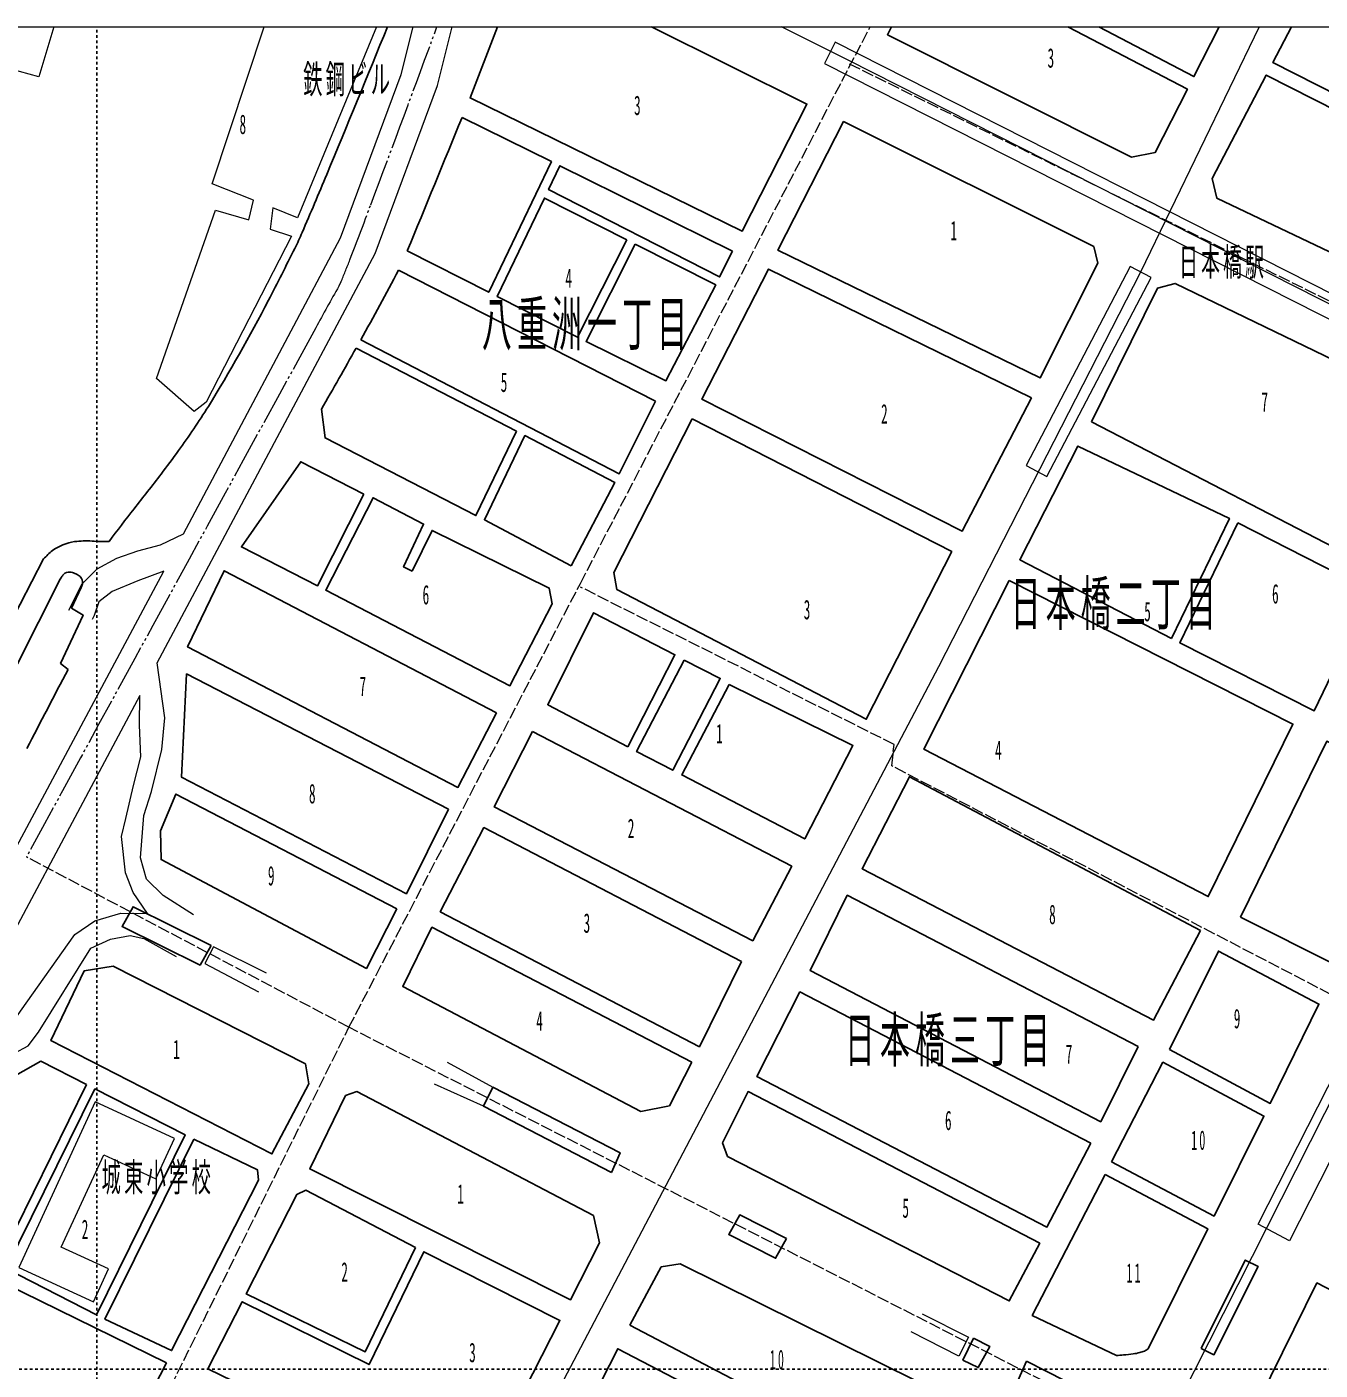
# Model space of a CAD drawing. Units: millimetres, scale not verified. Extents: x -73 to 77, y -72 to 79.
# Drawn here: x -25.6 to 22.6, y 28.6 to 78.7 of the extents above; entities that cross this region are included whole.
import ezdxf
from ezdxf.enums import TextEntityAlignment as Align

# ---------------------------------------------------------------- set-up
doc = ezdxf.new("R2010")
doc.units = ezdxf.units.MM
doc.header["$LTSCALE"] = 0.25
for name, pattern in [('USER1', [0.70556, 0.35278, -0.35278]), ('USER2', [8.8195, 7.0556, -0.35278, 0.35278, -0.35278, 0.35278, -0.35278]), ('USER3', [2.11668, 1.7639, -0.35278])]:
    doc.linetypes.add(name, pattern=pattern)
for name, color, linetype in [('0-0_01 グリッド', 7, 'USER1'), ('0-4_05 町名', 7, 'Continuous'), ('0-6_07 街区符号', 7, 'Continuous'), ('1-8_25 分離帯等', 7, 'Continuous'), ('1-9_26 道路', 7, 'Continuous')]:
    doc.layers.add(name, color=color, linetype=linetype)
for name, color, linetype, lineweight in [('0-2_03 施設名・公園名', 7, 'Continuous', 18), ('0-7_08 地下鉄', 7, 'Continuous', 18), ('0-B_12 区界', 30, 'USER2', 18), ('0-C_13 町界', 30, 'USER3', 18), ('0-F_16 学校', 4, 'Continuous', 18), ('1-0_17 その他施設', 7, 'Continuous', 18), ('1-1_18 高速分離帯', 5, 'Continuous', 18), ('1-2_19 鉄道駅', 6, 'Continuous', 18), ('1-7_24 立体交差', 7, 'Continuous', 18)]:
    doc.layers.add(name, color=color, linetype=linetype, lineweight=lineweight)
doc.styles.add('ＭＳ ゴシック', font='')
doc.styles.get('ＭＳ ゴシック').set_extended_font_data('MS Gothic')

msp = doc.modelspace()

# ---------------------------------------------------------------- linework, layer by layer
at = {"layer": '0-0_01 グリッド'}
for p, q in [((-23.0149, -71.1492), (-23.0149, 78.6565)), ((76.9889, 28.661), (-73.0153, 28.661))]:
    msp.add_line(p, q, dxfattribs=at)
at = {"layer": '0-2_03 施設名・公園名'}
msp.add_lwpolyline([(76.9889, -71.1492), (-73.0153, -71.1492), (-73.0153, 78.6565), (76.9889, 78.6565)], close=True, dxfattribs=at)
at = {"layer": '0-7_08 地下鉄', "color": 30}
msp.add_lwpolyline([(20.2857, 78.6565), (15.8749, 69.5238), (8.3487, 54.8246), (-14.2636, 11.8391), (-18.6293, 3.2401)], dxfattribs=at)
at = {"layer": '0-7_08 地下鉄', "color": 4}
msp.add_lwpolyline([(76.9889, 41.412), (70.0005, 45.1383), (56.6982, 51.8848), (25.3449, 67.0988), (4.9718, 77.4176), (2.4941, 78.6565)], dxfattribs=at)
at = {"layer": '0-7_08 地下鉄'}
msp.add_lwpolyline([(4.9387, 3.0248), (29.7512, 52.0612), (37.5413, 67.4957), (43.1775, 78.6565)], dxfattribs=at)
at = {"layer": '0-7_08 地下鉄', "color": 4}
msp.add_lwpolyline([(4.0981, 77.2957), (24.4712, 66.9769), (24.8694, 67.7637), (4.4964, 78.0825)], close=True, dxfattribs=at)
at = {"layer": '0-7_08 地下鉄', "color": 30}
msp.add_lwpolyline([(11.6037, 62.3201), (12.385, 61.9108), (16.2656, 69.3192), (15.4843, 69.7285)], close=True, dxfattribs=at)
at = {"layer": '0-B_12 区界'}
for centre, radius, start, end in [((-979.1881, 435.2013), 1032.3702, 339.40355, 339.79591), ((-209.5912, 145.8756), 210.1848, 338.83397, 339.43099), ((-42.8245, 81.2123), 31.3206, 337.44626, 338.99185), ((-15.7768, 69.94), 2.0183, 332.07212, 338.46948), ((19.0316, 49.6303), 38.2837, 149.61473, 152.27131), ((6016.2533, -3245.0128), 6880.8894, 151.22316, 151.41017)]:
    msp.add_arc(centre, radius, start, end, dxfattribs=at)
at = {"layer": '0-C_13 町界'}
for p, q in [((5.0125, 77.285), (43.8107, 58.1212)), ((-13.6229, 41.3972), (-25.6353, 47.74)), ((25.7638, 21.3404), (-13.6229, 41.3972))]:
    msp.add_line(p, q, dxfattribs=at)
for points in [[(-37.8655, -6.9119), (-21.9414, 24.6302), (-13.6229, 41.3972), (-4.9977, 57.9265), (5.7952, 78.6565)], [(33.5139, 37.127), (6.6, 51.1355), (6.6882, 51.9293), (-4.9977, 57.7943)]]:
    msp.add_lwpolyline(points, dxfattribs=at)
at = {"layer": '0-F_16 学校'}
msp.add_lwpolyline([(-25.9192, 32.4485), (-23.1431, 31.1683), (-22.5767, 32.3962), (-24.3385, 33.2085), (-22.7531, 36.6461), (-20.8183, 35.7531), (-20.1252, 37.2552), (-23.0756, 38.6153)], close=True, dxfattribs=at)
at = {"layer": '1-0_17 その他施設'}
msp.add_lwpolyline([(-12.59, 78.6565), (-15.5328, 71.5478), (-16.4616, 71.9151), (-16.5609, 71.1227), (-15.7671, 70.8581), (-18.9421, 64.6845), (-19.3831, 64.3317), (-20.7942, 65.5664), (-18.5893, 71.8283), (-17.3546, 71.4755), (-17.1741, 72.1969), (-18.7134, 72.8057), (-16.7762, 78.6565)], dxfattribs=at)
at = {"layer": '1-1_18 高速分離帯'}
for points in [[(-24.0605, 56.9357), (-23.5568, 57.9121), (-22.9967, 58.4723), (-22.2684, 58.8643), (-21.4839, 59.1447), (-20.6433, 59.3687), (-19.7827, 59.7814), (-13.9333, 70.7951), (-11.6702, 76.8878), (-11.2282, 78.6565)], [(-19.4127, 45.582), (-20.5444, 46.3034), (-21.1608, 46.9197), (-21.385, 47.7042), (-21.2586, 49.2834), (-20.9785, 50.1799), (-20.5861, 51.7488), (-20.4742, 52.9256), (-20.7687, 54.9761), (-12.6434, 70.2149), (-10.3204, 76.4695), (-9.7736, 78.6565)], [(-30.7303, 42.1989), (-31.5695, 40.5983), (-31.6257, 39.9258), (-31.6257, 39.1414), (-31.5133, 37.8525), (-20.5234, 58.3868), (-21.4839, 58.024), (-22.4365, 57.6316), (-22.9405, 57.2396), (-23.1086, 56.7352), (-23.1886, 56.5829)], [(-28.4872, 40.3744), (-27.7027, 40.6541), (-26.9183, 40.9903), (-26.2461, 41.4389), (-25.8537, 41.9991), (-23.8338, 44.853), (-23.0828, 45.3574), (-22.1209, 45.6468), (-21.1256, 45.6392), (-21.6658, 46.415), (-21.9459, 47.1437), (-22.0996, 48.4986), (-21.9314, 49.1711), (-21.6514, 50.4038), (-21.3713, 51.4683), (-21.4271, 52.6452), (-21.4174, 53.76), (-28.4927, 40.4901)], [(-51.4144, 1.9665), (-50.5638, 2.9287), (-48.6449, 4.8731), (-42.6114, 13.8129), (-41.8428, 15.3518), (-41.8814, 15.38), (-29.439, 38.7159), (-28.3752, 39.4214), (-26.078, 40.4302), (-25.5736, 40.7106), (-25.1812, 41.2146), (-23.2375, 44.3486), (-22.5092, 44.6849), (-21.7675, 44.811), (-21.2631, 44.699), (-20.0528, 44.0276)]]:
    msp.add_lwpolyline(points, dxfattribs=at)
at = {"layer": '1-2_19 鉄道駅'}
msp.add_lwpolyline([(-24.6169, 78.6565), (-25.1771, 76.7906), (-26.2499, 77.0945)], dxfattribs=at)
at = {"layer": '1-7_24 立体交差'}
for points in [[(-16.6952, 43.4181), (-18.6644, 44.3886), (-18.9883, 43.7709), (-16.9887, 42.7126)], [(25.5543, 41.5788), (21.4174, 33.4466), (20.255, 34.0633), (24.3299, 42.0742)], [(-9.9586, 40.1036), (-8.254, 39.1627), (-8.6068, 38.4572), (-10.4292, 39.2805)], [(7.7389, 30.7253), (9.4567, 29.8581), (9.1039, 29.1526), (7.3276, 30.0493)]]:
    msp.add_lwpolyline(points, dxfattribs=at)
at = {"layer": '1-8_25 分離帯等'}
msp.add_line((-24.4226, 58.0072), (-27.9504, 51.0101), dxfattribs=at)
msp.add_lwpolyline([(-24.0871, 54.7185), (-24.364, 54.95), (-23.5283, 56.7469), (-23.9527, 57.0074), (-23.5999, 57.7722)], dxfattribs=at)
for points in [[(-18.7526, 44.4475), (-21.6631, 45.8876), (-22.0751, 45.1531), (-19.1647, 43.712)], [(-3.8442, 35.9877), (-3.5204, 36.7225), (-8.254, 39.1627), (-8.6068, 38.4572)], [(2.6822, 33.533), (0.9403, 34.4112), (0.529, 33.6764), (2.2708, 32.7979)], [(18.128, 29.4365), (18.6014, 29.1998), (20.2475, 32.4926), (19.7741, 32.7293)], [(9.6482, 29.8199), (9.2507, 29.002), (9.826, 28.7264), (10.2525, 29.5112)], [(11.6195, 28.9614), (11.2964, 28.2265), (14.1496, 26.7841), (14.532, 27.4896)]]:
    msp.add_lwpolyline(points, close=True, dxfattribs=at)
for centre, radius, start, end in [((2.5284, 41.9264), 31.3839, 148.86161, 149.17697), ((-23.6564, 57.7495), 0.7895, 139.18939, 149.07549), ((-24.0558, 58.0888), 0.2656, 80.85891, 138.27001), ((-24.1312, 57.5798), 0.7801, 67.67109, 81.32659), ((-24.0302, 57.7518), 0.5833, 52.41601, 70.43247), ((-23.8625, 57.9585), 0.3173, 19.32162, 53.65356), ((-23.9396, 57.9631), 0.3896, 330.66818, 14.92511), ((291.7317, -111.7625), 357.0117, 152.20445, 152.73684)]:
    msp.add_arc(centre, radius, start, end, dxfattribs=at)
at = {"layer": '1-9_26 道路'}
for p, q in [((-11.7804, 69.5924), (-2.1988, 64.721)), ((-13.3534, 66.6944), (-7.3803, 63.5945)), ((-24.9993, 58.8429), (-32.2644, 44.8199)), ((-20.4208, 28.8994), (-22.0469, 25.7557))]:
    msp.add_line(p, q, dxfattribs=at)
for points in [[(-8.0803, 78.6565), (-9.1063, 76.0134), (1.0237, 71.0435), (3.4387, 75.7819), (-2.3487, 78.6565)], [(6.5931, 78.6565), (6.4401, 78.3626), (15.5373, 73.8078), (16.4158, 73.9822), (17.6147, 76.3338), (13.1619, 78.6565)], [(14.3126, 78.6565), (17.8593, 76.8027), (18.7981, 78.6565)], [(21.4894, 78.6565), (20.7987, 77.3322), (31.4937, 71.9041), (33.4099, 75.7619), (28.0286, 78.4322), (27.1356, 76.5533), (26.7374, 76.7421), (27.6331, 78.6283), (27.577, 78.6565)], [(-9.4074, 75.2768), (-6.0746, 73.6411), (-8.4111, 68.7738), (-11.4469, 70.3131)], [(-2.1988, 64.721), (-3.5583, 62.0083), (-13.1812, 67.0024)], [(-7.3803, 63.5945), (-8.8879, 60.4573), (-14.5076, 63.3492), (-14.6461, 64.4178)], [(14.9716, 29.1715), (11.8331, 30.6646), (14.5472, 35.9205)], [(14.5472, 35.9205), (18.3782, 33.89), (16.1547, 29.4165)], [(-32.0921, 30.8403), (-30.4757, 33.8348), (-20.4208, 28.8994)]]:
    msp.add_lwpolyline(points, dxfattribs=at)
for points in [[(29.1986, 67.2814), (18.7123, 72.2792), (18.5359, 73.0141), (20.5541, 76.863), (31.2588, 71.43)], [(14.1262, 70.4712), (14.2805, 69.8539), (12.1349, 65.5837), (2.3625, 70.3376), (4.8044, 75.1284)], [(0.6647, 70.3069), (0.1859, 69.3464), (-6.1842, 72.5979), (-5.7583, 73.4861)], [(-3.2675, 70.7258), (-5.1031, 67.0961), (-8.0962, 68.6143), (-6.3371, 72.2803)], [(-2.9526, 70.566), (0.0446, 69.0453), (-1.8137, 65.4765), (-4.7882, 66.9369)], [(11.8042, 64.8416), (9.2224, 59.8703), (-0.468, 64.7854), (2.0042, 69.6348)], [(14.0463, 63.9496), (16.5075, 68.9278), (17.1544, 69.1042), (27.5442, 64.0816), (24.8377, 58.3579)], [(-0.8394, 64.0558), (8.8359, 59.1117), (5.6498, 52.8719), (-3.6403, 57.7005), (-3.7581, 58.34)], [(-5.3435, 58.5859), (-8.5723, 60.2989), (-7.0668, 63.4318), (-3.7161, 61.6927)], [(17.0249, 55.8753), (11.3694, 58.8119), (13.5281, 63.046), (19.1829, 60.3492)], [(-13.0668, 61.2552), (-14.7983, 57.8383), (-17.624, 59.2853), (-15.4191, 62.4603)], [(-11.2685, 58.3868), (-10.5264, 59.9003), (-6.1587, 57.7564), (-6.0484, 57.1686), (-7.6208, 54.119), (-14.4841, 57.6771), (-12.7209, 61.1164), (-10.8371, 60.1369), (-11.5847, 58.5425)], [(19.4971, 60.1886), (24.4919, 57.6427), (22.3352, 53.1823), (17.3391, 55.7155)], [(-8.1258, 53.1092), (-9.559, 50.3308), (-19.6304, 55.5656), (-18.2703, 58.4033)], [(10.9725, 58.0327), (21.5497, 52.6907), (18.3919, 46.2662), (7.7968, 51.756)], [(-3.2282, 51.8363), (-6.2117, 53.4121), (-4.505, 56.8338), (-1.4774, 55.2721)], [(-1.1309, 55.0692), (0.212, 54.3925), (-1.5567, 50.9674), (-2.9044, 51.6678)], [(-9.909, 49.5205), (-11.4772, 46.3723), (-19.8544, 50.709), (-19.667, 54.5558)], [(0.5442, 54.17), (5.1537, 51.8873), (3.3609, 48.4111), (-1.2246, 50.7945)], [(-6.7781, 52.4088), (2.8731, 47.3921), (1.422, 44.6222), (-8.2044, 49.6073)], [(19.5943, 45.4973), (22.8086, 52.0523), (26.4735, 50.2305), (23.1813, 43.7041)], [(18.1087, 45.0039), (16.3517, 41.658), (5.4982, 47.2997), (7.2614, 50.7297)], [(-11.8341, 45.8035), (-12.9697, 43.5893), (-20.6226, 47.6422), (-20.6433, 48.7191), (-20.07, 50.0855)], [(1.0024, 43.8491), (-0.5631, 40.6713), (-10.2198, 45.7012), (-8.5937, 48.8332)], [(15.7881, 40.6786), (14.3901, 37.8818), (3.5662, 43.508), (4.9436, 46.3158)], [(-0.8525, 40.0953), (-1.6814, 38.4775), (-2.7487, 38.2642), (-11.6164, 42.9127), (-10.5305, 45.1259)], [(16.9464, 40.5638), (18.7716, 44.2332), (22.5171, 42.2613), (20.7002, 38.5643)], [(-15.2338, 40.0305), (-15.1105, 39.2857), (-16.4913, 36.6809), (-24.7299, 40.9053), (-23.489, 43.497), (-22.4086, 43.6734)], [(14.0139, 37.0857), (12.3816, 33.953), (1.5749, 39.5703), (3.181, 42.7167)], [(-23.3967, 39.2643), (-26.704, 32.5677), (-30.2242, 34.3006), (-27.9373, 38.536), (-25.0992, 40.1322)], [(14.7897, 36.3904), (16.7031, 40.0936), (20.4659, 38.0896), (18.6124, 34.364)], [(-23.026, 30.6867), (-26.387, 32.412), (-23.0818, 39.1041), (-19.7186, 37.3895)], [(-4.5119, 34.3847), (-4.2831, 33.3732), (-5.3677, 31.2445), (-15.0781, 36.1217), (-13.7434, 38.853), (-13.3314, 39.0004)], [(0.4856, 36.5896), (0.3002, 37.0939), (1.2476, 39.0035), (12.1156, 33.3546), (10.9808, 31.2048)], [(-19.4045, 37.2293), (-17.0287, 36.0886), (-16.9867, 35.7086), (-20.2258, 29.3541), (-22.7097, 30.531)], [(-11.1417, 33.2006), (-13.0206, 29.3069), (-17.4497, 31.4687), (-15.5645, 35.1667), (-15.2283, 35.3293)], [(-9.1029, 23.9174), (-18.8739, 28.6741), (-17.5978, 31.178), (-12.8677, 28.8329), (-10.8275, 33.0397), (-5.759, 30.4772)], [(-3.1587, 30.3091), (-1.9839, 32.474), (-1.2783, 32.5915), (9.0667, 27.4552), (7.659, 24.6247)], [(20.4321, 26.1529), (20.2964, 27.5475), (22.4399, 31.8753), (26.3412, 29.8578), (24.0481, 25.0946), (22.7693, 24.9626)], [(-3.8628, 21.3091), (-6.9696, 22.8322), (-3.6093, 29.4244), (-0.6024, 27.8583)]]:
    msp.add_lwpolyline(points, close=True, dxfattribs=at)
for centre, radius, start, end in [((-744.2891, 377.0625), 790.5845, 337.39355, 337.82419), ((-2015.1619, 896.5059), 2167.3643, 337.59215, 337.73402), ((-145.6768, 127.5536), 142.0545, 336.54118, 337.48725), ((-25.7518, 75.4057), 11.2826, 333.70257, 337.0326), ((-261.6398, 194.0685), 275.3354, 332.86109, 333.31213), ((-85.3026, 107.682), 82.8029, 330.5751, 332.61271), ((-71.9711, 97.2123), 62.3685, 328.38493, 332.56294), ((-234.4217, 190.711), 253.4784, 330.11636, 330.70811), ((-44.2286, 80.5148), 29.9921, 323.97791, 327.76688), ((-57.0638, 89.7209), 45.7873, 322.73903, 324.10632), ((-105.7255, 126.8975), 107.0249, 321.79704, 322.67137), ((10.4458, 35.1964), 40.9784, 141.49635, 143.63892), ((-23.5361, 57.6878), 1.8479, 127.74254, 134.73115), ((-23.5726, 57.636), 1.8675, 98.24086, 125.88371), ((-23.4205, 56.4341), 3.0788, 85.73045, 97.83495), ((-22.7486, 65.5378), 6.0496, 265.80306, 271.84339), ((-19.0576, 52.8714), 8.424, 133.3155, 134.85651), ((6663.2579, 13245.762), 14814.2454, 243.13091, 243.17446), ((13.9054, 44.3029), 15.1689, 274.03063, 275.02345), ((14.833, 34.5085), 5.3313, 274.3098, 278.27061), ((15.2654, 31.5197), 2.3114, 278.32019, 284.41364), ((15.5233, 30.5165), 1.2756, 284.41011, 292.52782), ((15.7267, 30.0279), 0.7463, 292.48159, 304.99332)]:
    msp.add_arc(centre, radius, start, end, dxfattribs=at)

# ---------------------------------------------------------------- texts
at = {"layer": '0-2_03 施設名・公園名', "char_height": 1.052, "attachment_point": 7, "style": 'ＭＳ ゴシック'}
for s, insert in [('\\T1.17;\\W0.5;鉄鋼ビル', (-15.3261, 76.0616)), ('\\T1.17;\\W0.5;城東小学校', (-22.8392, 35.1684))]:
    msp.add_mtext(s, dxfattribs=dict(at, insert=insert))
at = {"layer": '0-4_05 町名', "char_height": 1.636, "attachment_point": 7, "style": 'ＭＳ ゴシック'}
for s, insert in [('\\T1.17;\\W0.5;八重洲一丁目', (-8.6674, 66.5989)), ('\\T1.17;\\W0.5;日本橋二丁目', (11.0297, 56.1919)), ('\\T1.17;\\W0.5;日本橋三丁目', (4.8561, 39.9348))]:
    msp.add_mtext(s, dxfattribs=dict(at, insert=insert))
at = {"layer": '0-6_07 街区符号', "style": 'ＭＳ ゴシック', "width": 0.5}
for s, p in [('3', (12.4057, 76.9195)), ('3', (-2.9991, 75.1556)), ('8', (-17.6981, 74.45)), ('1', (8.7894, 70.4857)), ('4', (-5.5568, 68.7218)), ('5', (-7.9677, 64.8412)), ('2', (6.2024, 63.6654)), ('7', (20.3725, 64.1064)), ('6', (-10.8778, 56.9285)), ('6', (20.7694, 56.9626)), ('3', (3.3213, 56.3745)), ('5', (16.0069, 56.3011)), ('7', (-13.2298, 53.5182)), ('1', (0.0584, 51.7543)), ('4', (10.4506, 51.1417)), ('8', (-15.1111, 49.5201)), ('2', (-3.2341, 48.2265)), ('9', (-16.6397, 46.4626)), ('3', (-4.8805, 44.6987)), ('8', (12.4646, 45.0222)), ('9', (19.3438, 41.1416)), ('4', (-6.6444, 41.0534)), ('1', (-20.1675, 39.9951)), ('7', (13.082, 39.8187)), ('6', (8.584, 37.3492)), ('1', (-9.5841, 34.6152)), ('5', (6.9965, 34.086)), ('2', (-23.5775, 33.2922)), ('2', (-13.9057, 31.7047)), ('3', (-9.1432, 28.7061))]:
    msp.add_text(s, height=0.7255, dxfattribs=at).set_placement(p, align=Align.BOTTOM_LEFT)
at = {"layer": '0-6_07 街区符号', "char_height": 0.7255, "attachment_point": 7, "style": 'ＭＳ ゴシック'}
for s, insert in [('\\T1.37;\\W0.45;10', (17.7563, 36.82)), ('\\T1.37;\\W0.45;11', (15.3454, 31.8856)), ('\\T1.37;\\W0.45;10', (2.0576, 28.652))]:
    msp.add_mtext(s, dxfattribs=dict(at, insert=insert))
at = {"layer": '0-7_08 地下鉄', "insert": (17.306, 69.2706), "char_height": 1.028, "attachment_point": 7, "style": 'ＭＳ ゴシック'}
msp.add_mtext('\\T1.17;\\W0.5;日本橋駅', dxfattribs=at)

doc.saveas('drawing.dxf')
